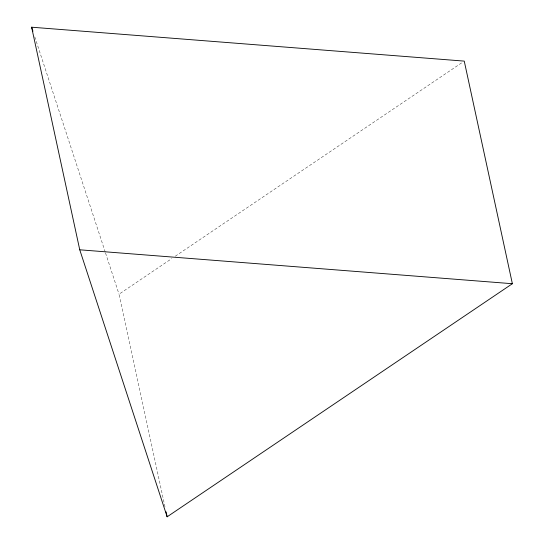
<?xml version="1.0" encoding="UTF-8"?>
<svg xmlns="http://www.w3.org/2000/svg" width="544" height="544" viewBox="0 0 544 544"><rect width="100%" height="100%" fill="white"/><g stroke="black" fill="none" stroke-linecap="round" stroke-linejoin="round"><path stroke-width="0.41" stroke-dasharray="2.72 2.04" d="M164.988 506.831L119.02 294.202L171.754 258.597M175.27 256.224L462.842 62.064M34.796 36.876L105.291 252.253M105.55 253.062L119.02 294.202"/><path stroke-width="0.82" d="M167.144 516.8L512.373 283.716L464.25 61.112L31.627 27.2L79.75 249.798L167.144 516.8L166.07 511.816M79.75 249.798L512.373 283.716M31.627 27.2L32.946 31.232"/></g></svg>
